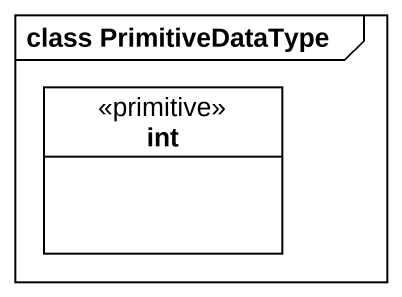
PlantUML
@startuml
mainframe class PrimitiveDataType
hide circle
hide empty members
class int <<primitive>>
@enduml
